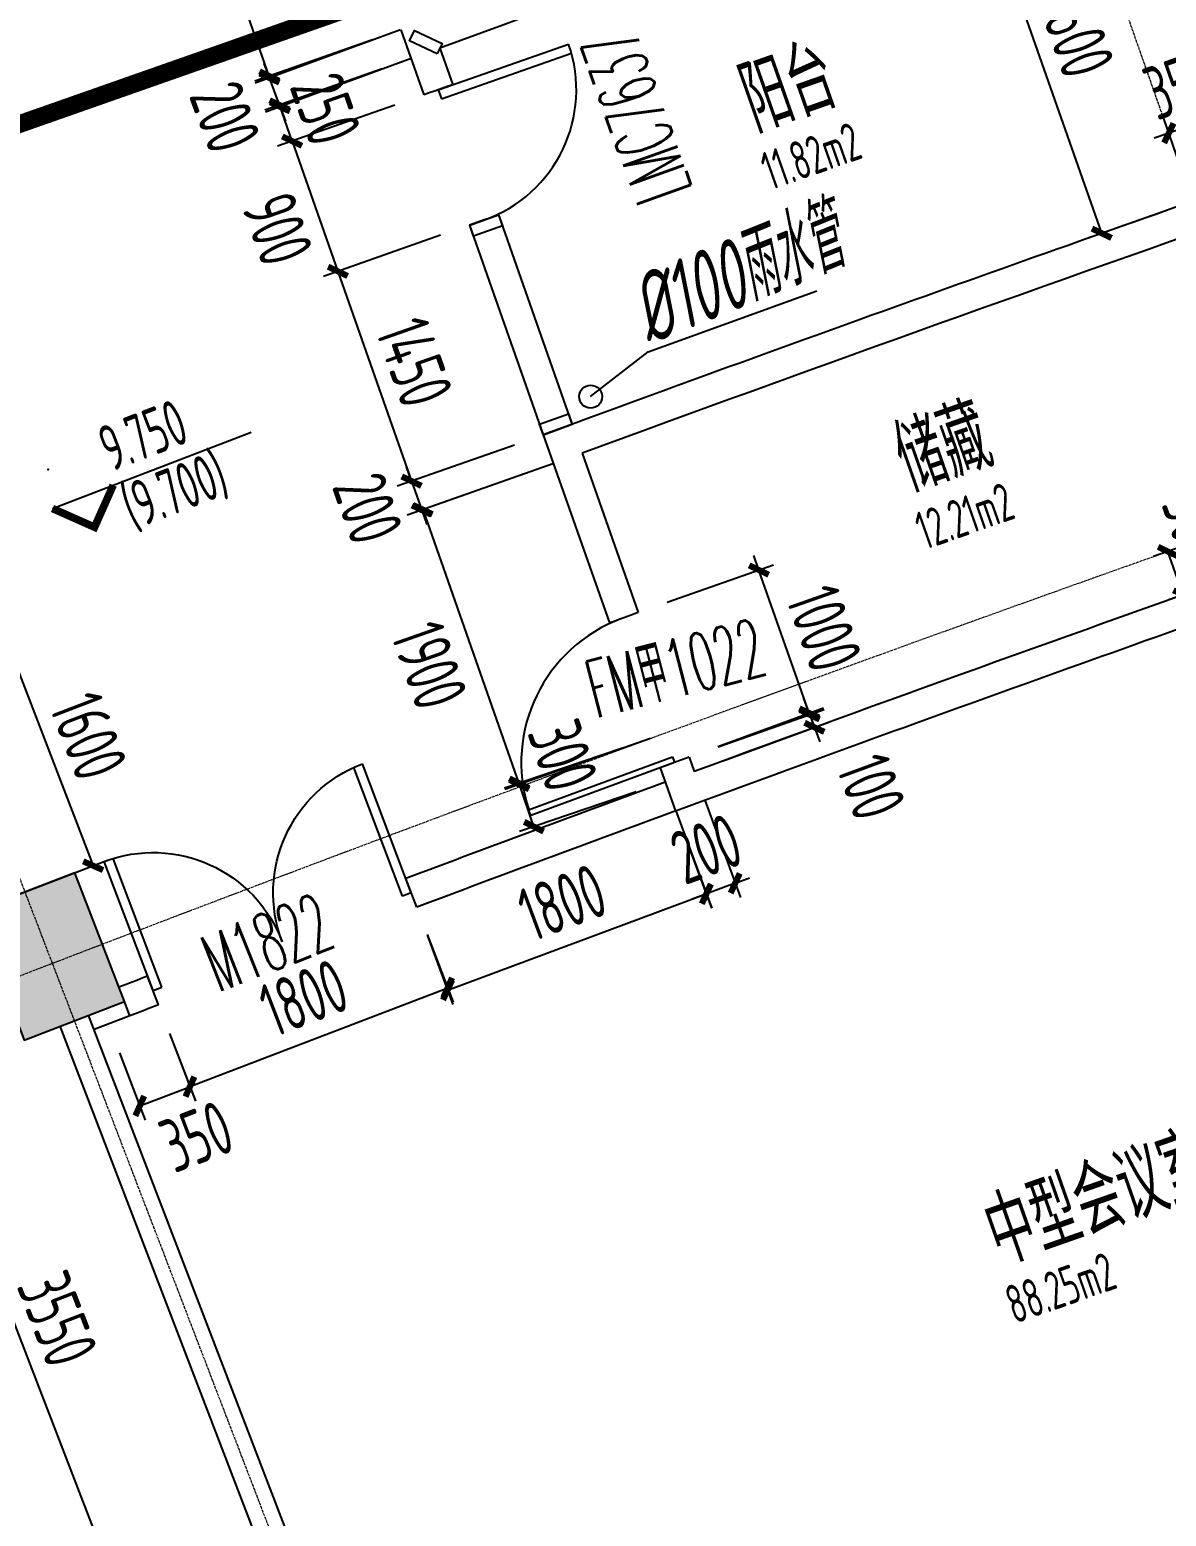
# Model space of a CAD drawing. Header units: millimetres. Extents: x 0 to 12110233, y -6694180 to 0.
# Drawn here: x 11670453 to 11677863, y -6416127 to -6406433 of the extents above; entities that cross this region are included whole.
import ezdxf
from ezdxf.enums import TextEntityAlignment as Align

# ---------------------------------------------------------------- set-up
doc = ezdxf.new("R2010")
doc.units = ezdxf.units.MM
doc.header["$LTSCALE"] = 10
doc.linetypes.add('A1-RG-AXIS-3~4F$0$CENTER', pattern=[50.8, 31.75, -6.35, 6.35, -6.35])
doc.linetypes.add('A1-RI-F3$0$DASHED', pattern=[0.75, 0.5, -0.25])
for name, color, linetype in [('A1-RG-AXIS-3~4F$0$A-COLU-HATH', 8, 'Continuous'), ('A1-RG-AXIS-3~4F$0$A-COLUMN', 7, 'Continuous'), ('A1-RG-AXIS-3~4F$0$A2-RG-AXIS-150$0$A-DIMS-100', 1, 'Continuous'), ('A1-RI-F3$0$A-DIMS-1：100', 1, 'Continuous'), ('A1-RI-F3$0$A-DOOR', 32, 'Continuous'), ('A1-RI-F3$0$A-EVAC1', 5, 'Continuous'), ('A1-RI-F3$0$A-GLAZ', 140, 'Continuous'), ('A1-RI-F3$0$A-SYMB', 4, 'Continuous'), ('A1-RI-F3$0$A-SYMB-AREA', 4, 'Continuous'), ('A1-RI-F3$0$A-SYMB-NAME', 4, 'Continuous'), ('A1-RI-F3$0$A-TEXT', 4, 'Continuous'), ('A1-RI-F3$0$A-TEXT1', 4, 'Continuous'), ('A1-RI-F3$0$A-WALL', 7, 'Continuous'), ('A1-RI-F3$0$N-SYMB-DOOR', 13, 'Continuous'), ('A1-RI-F3$0$N-SYMB-DOOR1', 13, 'Continuous'), ('A1-RI-F3$0$N-SYMB-DOOR2', 13, 'Continuous')]:
    doc.layers.add(name, color=color, linetype=linetype)
doc.layers.add('A1-RG-AXIS-3~4F$0$A-GRID', color=1, linetype='A1-RG-AXIS-3~4F$0$CENTER', lineweight=9)
doc.layers.add('A1-RI-F3$0$A-X-PLOT', color=7, linetype='Continuous', plot=False)
doc.styles.add('A1-RG-AXIS-3~4F$0$A2-RG-AXIS-150$0$XD2008', font='romans.shx', dxfattribs={"width": 0.7})
doc.styles.add('A1-RI-F3$0$ECADI', font='gbeitc.shx', dxfattribs={"width": 0.7, "bigfont": 'gbcbig.shx'})
doc.styles.add('A1-RI-F3$0$ECADI-SYM', font='simplex.shx', dxfattribs={"width": 0.7, "bigfont": 'hztxt.shx'})
doc.styles.add('A1-RI-F3$0$XD2008', font='xd-hzs.shx', dxfattribs={"width": 0.7, "bigfont": 'xd-hztxt.shx'})
doc.dimstyles.new('A1-RG-AXIS-3~4F$0$A2-RG-AXIS-150$0$XD100', dxfattribs={"dimscale": 100, "dimtxt": 5.5, "dimasz": 1.5, "dimexe": 1, "dimexo": 2, "dimgap": 0.5, "dimtad": 1, "dimdec": 0, "dimdsep": 46, "dimtxsty": 'A1-RG-AXIS-3~4F$0$A2-RG-AXIS-150$0$XD2008', "dimblk": 'A1-RG-AXIS-3~4F$0$A2-RG-AXIS-150$0$_ArchTick', "dimcen": 2.5, "dimclrt": 4, "dimaunit": 1, "dimadec": 3, "dimazin": 0, "dimtfac": 1, "dimtdec": 0, "dimtix": 1, "dimtmove": 0, "dimatfit": 3, "dimfxl": 0, "dimtolj": 1, "dimtzin": 0, "dimarcsym": 0})
doc.dimstyles.new('A1-RI-F3$0$XD100$0', dxfattribs={"dimscale": 100, "dimtxt": 3.5, "dimasz": 2, "dimexe": 1, "dimexo": 2, "dimgap": 1, "dimtad": 1, "dimdec": 0, "dimdsep": 46, "dimtxsty": 'A1-RI-F3$0$XD2008', "dimblk1": 'A1-RI-F3$0$_ArchTick', "dimblk2": 'A1-RI-F3$0$_ArchTick', "dimsah": 1, "dimcen": 2.5, "dimclrd": 1, "dimclre": 1, "dimclrt": 4, "dimaunit": 1, "dimadec": 0, "dimazin": 0, "dimtfac": 1, "dimtdec": 0, "dimtix": 1, "dimtmove": 2, "dimatfit": 3, "dimfxl": 0, "dimtolj": 1, "dimtzin": 0, "dimarcsym": 0})

# ---------------------------------------------------------------- blocks, each defined once
blk = doc.blocks.new('A1-RI-F3$0$1500')
at = {"layer": 'A1-RI-F3$0$A-DOOR'}
for p, q in [((0, 100), (0, 850)), ((51.4, 100), (51.4, 848.2)), ((1448.6, 100), (1448.6, 848.2)), ((1500, 100), (1500, 850)), ((0, 100), (51.4, 100)), ((1500, 100), (1448.6, 100))]:
    blk.add_line(p, q, dxfattribs=at)
for centre, start, end in [((0, 100), 0, 90), ((1500, 100), 90, 180)]:
    blk.add_arc(centre, 750, start, end, dxfattribs=at)
blk = doc.blocks.new('A1-RI-F3$0$_ArchTick')
at = {"color": 0, "linetype": 'ByBlock', "const_width": 0.4}
blk.add_lwpolyline([(-0.5, -0.5), (0.5, 0.5)], dxfattribs=at)
blk = doc.blocks.new('*D39')
at = {"layer": 'A1-RI-F3$0$A-DIMS-1：100', "color": 1, "linetype": 'ByBlock', "lineweight": -2}
for p, q in [((11672189.4, -6405083.3), (11671422.6, -6405353)), ((11672014.6, -6406735), (11671516.9, -6405319.8)), ((11672687.1, -6406498.6), (11671920.3, -6406768.2))]:
    blk.add_line(p, q, dxfattribs=at)
at = {"layer": 'A1-RI-F3$0$A-DIMS-1：100', "color": 1, "linetype": 'ByBlock', "lineweight": -2, "xscale": 100, "yscale": 100, "zscale": 100}
for p, rotation in [((11671516.9, -6405319.8), 109.3752890509715), ((11672014.6, -6406735), 289.3752890509716)]:
    blk.add_blockref('A1-RI-F3$0$_ArchTick', p, dxfattribs=dict(at, rotation=rotation))
at = {"layer": 'A1-RI-F3$0$A-DIMS-1：100', "color": 4, "linetype": 'ByBlock', "insert": (11672025.2, -6405936.2), "char_height": 350, "attachment_point": 5, "rotation": 289.37529, "style": 'A1-RI-F3$0$XD2008'}
blk.add_mtext('\\A1;1500', dxfattribs=at)
blk = doc.blocks.new('*D67')
at = {"layer": 'A1-RI-F3$0$A-DIMS-1：100', "color": 1, "linetype": 'ByBlock', "lineweight": -2}
for p, q in [((11671364.5, -6412978.6), (11671533.1, -6413418.7)), ((11671037.7, -6413103.8), (11671206.2, -6413543.9)), ((11671170.4, -6413450.5), (11671497.3, -6413325.4))]:
    blk.add_line(p, q, dxfattribs=at)
at = {"layer": 'A1-RI-F3$0$A-DIMS-1：100', "color": 1, "linetype": 'ByBlock', "lineweight": -2, "xscale": 100, "yscale": 100, "zscale": 100}
for p, rotation in [((11671497.3, -6413325.4), 20.95353468449353), ((11671170.4, -6413450.5), 200.9535346844935)]:
    blk.add_blockref('A1-RI-F3$0$_ArchTick', p, dxfattribs=dict(at, rotation=rotation))
at = {"layer": 'A1-RI-F3$0$A-DIMS-1：100', "color": 4, "linetype": 'ByBlock', "insert": (11671540, -6413650), "char_height": 350, "attachment_point": 5, "rotation": 20.95353, "style": 'A1-RI-F3$0$XD2008'}
blk.add_mtext('\\A1;350', dxfattribs=at)
blk = doc.blocks.new('A1-RI-F3$0$A$C266B3FD2')
at = {"layer": 'A1-RI-F3$0$A-DOOR'}
for p, q in [((0, 844.8), (844.8, 1155.1)), ((21.3, 786.9), (864.1, 1096.5)), ((0, 844.8), (21.3, 786.9))]:
    blk.add_line(p, q, dxfattribs=at)
blk.add_arc((0, 844.8), 900, 290.16753, 20.16753, dxfattribs=at)
blk = doc.blocks.new('A1-RI-F3$0$5erhfh')
at = {"layer": 'A1-RI-F3$0$A-SYMB-AREA', "style": 'A1-RI-F3$0$ECADI', "width": 0.7}
blk.add_attdef('340M2', text='', height=2.5, dxfattribs=at).set_placement((0, 1.25), align=Align.MIDDLE_LEFT)
at = {"layer": 'A1-RI-F3$0$A-SYMB-NAME', "style": 'A1-RI-F3$0$ECADI', "width": 0.7}
blk.add_attdef('CHINESENAME', (-12.292, 3.087), '', height=4.5, dxfattribs=at)
blk = doc.blocks.new('*D218')
at = {"layer": 'A1-RI-F3$0$A-DIMS-1：100', "color": 1, "linetype": 'ByBlock', "lineweight": -2}
for p, q in [((11672870.9, -6406433.9), (11671922.3, -6406782.2)), ((11672016.1, -6406747.7), (11671981.7, -6406653.8)), ((11672939.8, -6406621.6), (11671991.2, -6406969.9)), ((11672085.1, -6406935.4), (11672016.1, -6406747.7)), ((11672085.1, -6406935.4), (11672119.5, -6407029.3))]:
    blk.add_line(p, q, dxfattribs=at)
at = {"layer": 'A1-RI-F3$0$A-DIMS-1：100', "color": 1, "linetype": 'ByBlock', "lineweight": -2, "xscale": 100, "yscale": 100, "zscale": 100}
for p, rotation in [((11672016.1, -6406747.7), 290.1611434034256), ((11672085.1, -6406935.4), 110.1611434034257)]:
    blk.add_blockref('A1-RI-F3$0$_ArchTick', p, dxfattribs=dict(at, rotation=rotation))
at = {"layer": 'A1-RI-F3$0$A-DIMS-1：100', "color": 4, "linetype": 'ByBlock', "insert": (11671726.1, -6407002.5), "char_height": 350, "attachment_point": 5, "rotation": 290.16114, "style": 'A1-RI-F3$0$XD2008'}
blk.add_mtext('\\A1;200', dxfattribs=at)
blk = doc.blocks.new('*D219')
at = {"layer": 'A1-RI-F3$0$A-DIMS-1：100', "color": 1, "linetype": 'ByBlock', "lineweight": -2}
for p, q in [((11672751.1, -6406687.9), (11671986.4, -6406956.6)), ((11672080.8, -6406923.4), (11672047.6, -6406829.1)), ((11672834, -6406923.8), (11672069.3, -6407192.5)), ((11672163.7, -6407159.3), (11672080.8, -6406923.4)), ((11672163.7, -6407159.3), (11672196.8, -6407253.7))]:
    blk.add_line(p, q, dxfattribs=at)
at = {"layer": 'A1-RI-F3$0$A-DIMS-1：100', "color": 1, "linetype": 'ByBlock', "lineweight": -2, "xscale": 100, "yscale": 100, "zscale": 100}
for p, rotation in [((11672080.8, -6406923.4), 289.357031326973), ((11672163.7, -6407159.3), 109.3570313269729)]:
    blk.add_blockref('A1-RI-F3$0$_ArchTick', p, dxfattribs=dict(at, rotation=rotation))
at = {"layer": 'A1-RI-F3$0$A-DIMS-1：100', "color": 4, "linetype": 'ByBlock', "insert": (11672381.7, -6406950.2), "char_height": 350, "attachment_point": 5, "rotation": 289.35703, "style": 'A1-RI-F3$0$XD2008'}
blk.add_mtext('\\A1;250', dxfattribs=at)
blk = doc.blocks.new('*D220')
at = {"layer": 'A1-RI-F3$0$A-DIMS-1：100', "color": 1, "linetype": 'ByBlock', "lineweight": -2}
for p, q in [((11672834, -6406923.8), (11672069.3, -6407192.5)), ((11672163.7, -6407159.3), (11672462, -6408008.5)), ((11673132.3, -6407773), (11672367.6, -6408041.6))]:
    blk.add_line(p, q, dxfattribs=at)
at = {"layer": 'A1-RI-F3$0$A-DIMS-1：100', "color": 1, "linetype": 'ByBlock', "lineweight": -2, "xscale": 100, "yscale": 100, "zscale": 100}
for p, rotation in [((11672163.7, -6407159.3), 109.3570313290359), ((11672462, -6408008.5), 289.3570313290359)]:
    blk.add_blockref('A1-RI-F3$0$_ArchTick', p, dxfattribs=dict(at, rotation=rotation))
at = {"layer": 'A1-RI-F3$0$A-DIMS-1：100', "color": 4, "linetype": 'ByBlock', "insert": (11672069.2, -6407733.1), "char_height": 350, "attachment_point": 5, "rotation": 289.35703, "style": 'A1-RI-F3$0$XD2008'}
blk.add_mtext('\\A1;900', dxfattribs=at)
blk = doc.blocks.new('*D221')
at = {"layer": 'A1-RI-F3$0$A-DIMS-1：100', "color": 1, "linetype": 'ByBlock', "lineweight": -2}
for p, q in [((11673132.3, -6407773), (11672367.6, -6408041.6)), ((11672462, -6408008.5), (11672942.6, -6409376.5)), ((11673612.9, -6409141), (11672848.2, -6409409.6))]:
    blk.add_line(p, q, dxfattribs=at)
at = {"layer": 'A1-RI-F3$0$A-DIMS-1：100', "color": 1, "linetype": 'ByBlock', "lineweight": -2, "xscale": 100, "yscale": 100, "zscale": 100}
for p, rotation in [((11672462, -6408008.5), 109.3570313266511), ((11672942.6, -6409376.5), 289.3570313266511)]:
    blk.add_blockref('A1-RI-F3$0$_ArchTick', p, dxfattribs=dict(at, rotation=rotation))
at = {"layer": 'A1-RI-F3$0$A-DIMS-1：100', "color": 4, "linetype": 'ByBlock', "insert": (11672961.7, -6408601.3), "char_height": 350, "attachment_point": 5, "rotation": 289.35703, "style": 'A1-RI-F3$0$XD2008'}
blk.add_mtext('\\A1;1450', dxfattribs=at)
blk = doc.blocks.new('*D222')
at = {"layer": 'A1-RI-F3$0$A-DIMS-1：100', "color": 1, "linetype": 'ByBlock', "lineweight": -2}
for p, q in [((11673613, -6409141.1), (11672848.6, -6409409.9)), ((11672942.9, -6409376.7), (11672909.7, -6409282.4)), ((11673679.2, -6409329.4), (11672914.8, -6409598.3)), ((11672942.9, -6409376.7), (11673009.1, -6409565.1)), ((11673009.1, -6409565.1), (11673042.3, -6409659.4))]:
    blk.add_line(p, q, dxfattribs=at)
at = {"layer": 'A1-RI-F3$0$A-DIMS-1：100', "color": 1, "linetype": 'ByBlock', "lineweight": -2, "xscale": 100, "yscale": 100, "zscale": 100}
for p, rotation in [((11672942.9, -6409376.7), 289.3758918854598), ((11673009.1, -6409565.1), 109.3758918854598)]:
    blk.add_blockref('A1-RI-F3$0$_ArchTick', p, dxfattribs=dict(at, rotation=rotation))
at = {"layer": 'A1-RI-F3$0$A-DIMS-1：100', "color": 4, "linetype": 'ByBlock', "insert": (11672656.5, -6409554.4), "char_height": 350, "attachment_point": 5, "rotation": 289.37589, "style": 'A1-RI-F3$0$XD2008'}
blk.add_mtext('\\A1;200', dxfattribs=at)
blk = doc.blocks.new('*D231')
at = {"layer": 'A1-RI-F3$0$A-DIMS-1：100', "color": 1, "linetype": 'ByBlock', "lineweight": -2}
for p, q in [((11678300, -6407247.2), (11678176.9, -6406896.7)), ((11677970, -6407363.2), (11677846.8, -6407012.7)), ((11678210, -6406991), (11677880, -6407107)), ((11678210, -6406991), (11678304.4, -6406957.9)), ((11677880, -6407107), (11677785.6, -6407140.2))]:
    blk.add_line(p, q, dxfattribs=at)
at = {"layer": 'A1-RI-F3$0$A-DIMS-1：100', "color": 1, "linetype": 'ByBlock', "lineweight": -2, "xscale": 100, "yscale": 100, "zscale": 100}
for p, rotation in [((11678210, -6406991), 199.3574965046497), ((11677880, -6407107), 19.3574965046497)]:
    blk.add_blockref('A1-RI-F3$0$_ArchTick', p, dxfattribs=dict(at, rotation=rotation))
at = {"layer": 'A1-RI-F3$0$A-DIMS-1：100', "color": 4, "linetype": 'ByBlock', "insert": (11677953.9, -6406789.6), "char_height": 350, "attachment_point": 5, "rotation": 19.3575, "style": 'A1-RI-F3$0$XD2008'}
blk.add_mtext('\\A1;350', dxfattribs=at)
blk = doc.blocks.new('*D234')
at = {"layer": 'A1-RI-F3$0$A-DIMS-1：100', "color": 1, "linetype": 'ByBlock', "lineweight": -2}
for p, q in [((11676985.7, -6405165.2), (11676486.8, -6405340.5)), ((11677442.9, -6407760.1), (11676581.1, -6405307.4)), ((11677847.5, -6407618), (11677348.6, -6407793.3))]:
    blk.add_line(p, q, dxfattribs=at)
at = {"layer": 'A1-RI-F3$0$A-DIMS-1：100', "color": 1, "linetype": 'ByBlock', "lineweight": -2, "xscale": 100, "yscale": 100, "zscale": 100}
for p, rotation in [((11676581.1, -6405307.4), 109.3595861989956), ((11677442.9, -6407760.1), 289.3595861989956)]:
    blk.add_blockref('A1-RI-F3$0$_ArchTick', p, dxfattribs=dict(at, rotation=rotation))
at = {"layer": 'A1-RI-F3$0$A-DIMS-1：100', "color": 4, "linetype": 'ByBlock', "insert": (11677271.5, -6406442.6), "char_height": 350, "attachment_point": 5, "rotation": 289.35959, "style": 'A1-RI-F3$0$XD2008'}
blk.add_mtext('\\A1;2600', dxfattribs=at)
blk = doc.blocks.new('*D252')
at = {"layer": 'A1-RI-F3$0$A-DIMS-1：100', "color": 1, "linetype": 'ByBlock', "lineweight": -2}
for p, q in [((11674310.9, -6411118.9), (11673548.9, -6411378.3)), ((11673740.1, -6411629.8), (11673643.5, -6411346.1)), ((11674407.5, -6411402.6), (11673645.5, -6411662.1))]:
    blk.add_line(p, q, dxfattribs=at)
at = {"layer": 'A1-RI-F3$0$A-DIMS-1：100', "color": 1, "linetype": 'ByBlock', "lineweight": -2, "xscale": 100, "yscale": 100, "zscale": 100}
for p, rotation in [((11673643.5, -6411346.1), 108.8015576526403), ((11673740.1, -6411629.8), 288.8015576526403)]:
    blk.add_blockref('A1-RI-F3$0$_ArchTick', p, dxfattribs=dict(at, rotation=rotation))
at = {"layer": 'A1-RI-F3$0$A-DIMS-1：100', "color": 4, "linetype": 'ByBlock', "insert": (11673928.8, -6411165.9), "char_height": 350, "attachment_point": 5, "rotation": 288.80156, "style": 'A1-RI-F3$0$XD2008'}
blk.add_mtext('\\A1;300', dxfattribs=at)
blk = doc.blocks.new('*D254')
at = {"layer": 'A1-RI-F3$0$A-DIMS-1：100', "color": 1, "linetype": 'ByBlock', "lineweight": -2}
for p, q in [((11673870.5, -6409261.5), (11672920.6, -6409595.2)), ((11673015, -6409562), (11673644.8, -6411354.9)), ((11674500.3, -6411054.4), (11673550.4, -6411388.1))]:
    blk.add_line(p, q, dxfattribs=at)
at = {"layer": 'A1-RI-F3$0$A-DIMS-1：100', "color": 1, "linetype": 'ByBlock', "lineweight": -2, "xscale": 100, "yscale": 100, "zscale": 100}
for p, rotation in [((11673015, -6409562), 109.3550438036844), ((11673644.8, -6411354.9), 289.3550438036845)]:
    blk.add_blockref('A1-RI-F3$0$_ArchTick', p, dxfattribs=dict(at, rotation=rotation))
at = {"layer": 'A1-RI-F3$0$A-DIMS-1：100', "color": 4, "linetype": 'ByBlock', "insert": (11673058.6, -6410577.8), "char_height": 350, "attachment_point": 5, "rotation": 289.35504, "style": 'A1-RI-F3$0$XD2008'}
blk.add_mtext('\\A1;1900', dxfattribs=at)
blk = doc.blocks.new('*D256')
at = {"layer": 'A1-RI-F3$0$A-DIMS-1：100', "color": 1, "linetype": 'ByBlock', "lineweight": -2}
for p, q in [((11674609.1, -6410166.3), (11675301.8, -6409922.9)), ((11675207.5, -6409956.1), (11675174.3, -6409861.7)), ((11675539, -6410899.6), (11675207.5, -6409956.1)), ((11674940.6, -6411109.9), (11675633.3, -6410866.5)), ((11675539, -6410899.6), (11675572.1, -6410994))]:
    blk.add_line(p, q, dxfattribs=at)
at = {"layer": 'A1-RI-F3$0$A-DIMS-1：100', "color": 1, "linetype": 'ByBlock', "lineweight": -2, "xscale": 100, "yscale": 100, "zscale": 100}
for p, rotation in [((11675207.5, -6409956.1), 289.3570313267818), ((11675539, -6410899.6), 109.3570313267818)]:
    blk.add_blockref('A1-RI-F3$0$_ArchTick', p, dxfattribs=dict(at, rotation=rotation))
at = {"layer": 'A1-RI-F3$0$A-DIMS-1：100', "color": 4, "linetype": 'ByBlock', "insert": (11675632.7, -6410336.7), "char_height": 350, "attachment_point": 5, "rotation": 289.35703, "style": 'A1-RI-F3$0$XD2008'}
blk.add_mtext('\\A1;1000', dxfattribs=at)
blk = doc.blocks.new('*D257')
at = {"layer": 'A1-RI-F3$0$A-DIMS-1：100', "color": 1, "linetype": 'ByBlock', "lineweight": -2}
for p, q in [((11678213.3, -6409716.1), (11677779.7, -6409869)), ((11677973.6, -6410118.4), (11677874, -6409835.7)), ((11678312.9, -6409998.7), (11677879.3, -6410151.6))]:
    blk.add_line(p, q, dxfattribs=at)
at = {"layer": 'A1-RI-F3$0$A-DIMS-1：100', "color": 1, "linetype": 'ByBlock', "lineweight": -2, "xscale": 100, "yscale": 100, "zscale": 100}
for p, rotation in [((11677874, -6409835.7), 109.4235659006547), ((11677973.6, -6410118.4), 289.4235659006547)]:
    blk.add_blockref('A1-RI-F3$0$_ArchTick', p, dxfattribs=dict(at, rotation=rotation))
at = {"layer": 'A1-RI-F3$0$A-DIMS-1：100', "color": 4, "linetype": 'ByBlock', "insert": (11678064.8, -6409673.2), "char_height": 350, "attachment_point": 5, "rotation": 289.42357, "style": 'A1-RI-F3$0$XD2008'}
blk.add_mtext('\\A1;300', dxfattribs=at)
blk = doc.blocks.new('*D318')
at = {"layer": 'A1-RI-F3$0$A-DIMS-1：100', "color": 1, "linetype": 'ByBlock', "lineweight": -2}
for p, q in [((11670230.3, -6413092.8), (11669645.9, -6413317.9)), ((11669739.2, -6413282), (11671015.5, -6416594.8)), ((11671506.5, -6416405.7), (11670922.2, -6416630.8))]:
    blk.add_line(p, q, dxfattribs=at)
at = {"layer": 'A1-RI-F3$0$A-DIMS-1：100', "color": 1, "linetype": 'ByBlock', "lineweight": -2, "xscale": 100, "yscale": 100, "zscale": 100}
for p, rotation in [((11669739.2, -6413282), 111.0690063712773), ((11671015.5, -6416594.8), 291.0690063712773)]:
    blk.add_blockref('A1-RI-F3$0$_ArchTick', p, dxfattribs=dict(at, rotation=rotation))
at = {"layer": 'A1-RI-F3$0$A-DIMS-1：100', "color": 4, "linetype": 'ByBlock', "insert": (11670634, -6414839.6), "char_height": 350, "attachment_point": 5, "rotation": 291.06901, "style": 'A1-RI-F3$0$XD2008'}
blk.add_mtext('\\A1;3550', dxfattribs=at)
blk = doc.blocks.new('*D395')
at = {"layer": 'A1-RI-F3$0$A-DIMS-1：100', "color": 1, "linetype": 'ByBlock', "lineweight": -2}
for p, q in [((11669707.7, -6410615.5), (11670386.2, -6410355)), ((11670292.9, -6410390.8), (11670866.3, -6411884.3)), ((11670281, -6412109), (11670959.6, -6411848.5))]:
    blk.add_line(p, q, dxfattribs=at)
at = {"layer": 'A1-RI-F3$0$A-DIMS-1：100', "color": 1, "linetype": 'ByBlock', "lineweight": -2, "xscale": 100, "yscale": 100, "zscale": 100}
for p, rotation in [((11670292.9, -6410390.8), 111.0024433438502), ((11670866.3, -6411884.3), 291.0024433438501)]:
    blk.add_blockref('A1-RI-F3$0$_ArchTick', p, dxfattribs=dict(at, rotation=rotation))
at = {"layer": 'A1-RI-F3$0$A-DIMS-1：100', "color": 4, "linetype": 'ByBlock', "insert": (11670836.3, -6411039), "char_height": 350, "attachment_point": 5, "rotation": 291.00244, "style": 'A1-RI-F3$0$XD2008'}
blk.add_mtext('\\A1;1600', dxfattribs=at)
blk = doc.blocks.new('*D413')
at = {"layer": 'A1-RI-F3$0$A-DIMS-1：100', "color": 1, "linetype": 'ByBlock', "lineweight": -2}
for p, q in [((11674854, -6411457.9), (11675087.3, -6412092.4)), ((11674666.2, -6411527), (11674899.6, -6412161.4)), ((11675052.8, -6411998.5), (11675146.7, -6411964)), ((11674865.1, -6412067.6), (11674771.2, -6412102.1)), ((11675052.8, -6411998.5), (11674865.1, -6412067.6))]:
    blk.add_line(p, q, dxfattribs=at)
at = {"layer": 'A1-RI-F3$0$A-DIMS-1：100', "color": 1, "linetype": 'ByBlock', "lineweight": -2, "xscale": 100, "yscale": 100, "zscale": 100}
for p, rotation in [((11674865.1, -6412067.6), 20.19349623037358), ((11675052.8, -6411998.5), 200.1934962303736)]:
    blk.add_blockref('A1-RI-F3$0$_ArchTick', p, dxfattribs=dict(at, rotation=rotation))
at = {"layer": 'A1-RI-F3$0$A-DIMS-1：100', "color": 4, "linetype": 'ByBlock', "insert": (11674864, -6411775), "char_height": 350, "attachment_point": 5, "rotation": 20.1935, "style": 'A1-RI-F3$0$XD2008'}
blk.add_mtext('\\A1;200', dxfattribs=at)
blk = doc.blocks.new('*D414')
at = {"layer": 'A1-RI-F3$0$A-DIMS-1：100', "color": 1, "linetype": 'ByBlock', "lineweight": -2}
for p, q in [((11673045.1, -6412333.4), (11673214, -6412773.3)), ((11671497.7, -6413325), (11673178.1, -6412679.9)), ((11671364.7, -6412978.6), (11671533.5, -6413418.4))]:
    blk.add_line(p, q, dxfattribs=at)
at = {"layer": 'A1-RI-F3$0$A-DIMS-1：100', "color": 1, "linetype": 'ByBlock', "lineweight": -2, "xscale": 100, "yscale": 100, "zscale": 100}
for p, rotation in [((11673178.1, -6412679.9), 21.00244951215925), ((11671497.7, -6413325), 201.0024495121592)]:
    blk.add_blockref('A1-RI-F3$0$_ArchTick', p, dxfattribs=dict(at, rotation=rotation))
at = {"layer": 'A1-RI-F3$0$A-DIMS-1：100', "color": 4, "linetype": 'ByBlock', "insert": (11672239.3, -6412745.7), "char_height": 350, "attachment_point": 5, "rotation": 21.00245, "style": 'A1-RI-F3$0$XD2008'}
blk.add_mtext('\\A1;1800', dxfattribs=at)
blk = doc.blocks.new('*D415')
at = {"layer": 'A1-RI-F3$0$A-DIMS-1：100', "color": 1, "linetype": 'ByBlock', "lineweight": -2}
for p, q in [((11674733.1, -6411715.1), (11674899.1, -6412161.6)), ((11673177.4, -6412695.1), (11674864.2, -6412067.9)), ((11673046.2, -6412342.3), (11673212.3, -6412788.8))]:
    blk.add_line(p, q, dxfattribs=at)
at = {"layer": 'A1-RI-F3$0$A-DIMS-1：100', "color": 1, "linetype": 'ByBlock', "lineweight": -2, "xscale": 100, "yscale": 100, "zscale": 100}
for p, rotation in [((11674864.2, -6412067.9), 20.39549999961515), ((11673177.4, -6412695.1), 200.3954999996151)]:
    blk.add_blockref('A1-RI-F3$0$_ArchTick', p, dxfattribs=dict(at, rotation=rotation))
at = {"layer": 'A1-RI-F3$0$A-DIMS-1：100', "color": 4, "linetype": 'ByBlock', "insert": (11673925, -6412123.7), "char_height": 350, "attachment_point": 5, "rotation": 20.3955, "style": 'A1-RI-F3$0$XD2008'}
blk.add_mtext('\\A1;1800', dxfattribs=at)
blk = doc.blocks.new('A1-RI-F3$0$mc')
at = {"layer": 'A1-RI-F3$0$N-SYMB-DOOR', "style": 'A1-RI-F3$0$ECADI-SYM', "width": 0.7}
for tag, p in [('门窗主编号1', (55.7, -311.3)), ('门窗主编号2', (667.6, -311.3))]:
    blk.add_attdef(tag, p, '', height=180, dxfattribs=at)
at = {"layer": 'A1-RI-F3$0$N-SYMB-DOOR', "style": 'A1-RI-F3$0$ECADI-SYM', "width": 0.7, "flags": 1}
for tag, p in [('洞口尺寸(宽X高)', (55.6, -717.2)), ('备注', (57.1, -921.2))]:
    blk.add_attdef(tag, p, '', height=180, dxfattribs=at)
at = {"layer": 'A1-RI-F3$0$N-SYMB-DOOR1', "style": 'A1-RI-F3$0$ECADI-SYM', "width": 0.7}
blk.add_attdef('门窗辅编号1', (55.7, -516.1), '', height=180, dxfattribs=at)
at = {"layer": 'A1-RI-F3$0$N-SYMB-DOOR2', "style": 'A1-RI-F3$0$ECADI-SYM', "width": 0.7}
blk.add_attdef('门窗辅编号2', (311.5, -516.1), '', height=180, dxfattribs=at)
blk = doc.blocks.new('A1-RI-F3$0$A-X-D2-60$0$d900')
at = {"layer": 'A1-RI-F3$0$A-DOOR'}
blk.add_lwpolyline([(1255688.4, 177571.7), (1255688.4, 177606.7), (1256588.5, 177606.7), (1256588.5, 177571.7)], close=True, dxfattribs=at)
blk.add_arc((1255688.4, 177606.7), 900, 270.04509, 357.6771, dxfattribs=at)
blk = doc.blocks.new('*D492')
at = {"layer": 'A1-RI-F3$0$A-DIMS-1：100', "color": 1, "linetype": 'ByBlock', "lineweight": -2}
for p, q in [((11675534.9, -6410888.5), (11675500.4, -6410794.6)), ((11674939.6, -6411107.2), (11675628.7, -6410854)), ((11675534.9, -6410888.5), (11675569.3, -6410982)), ((11674974, -6411200.8), (11675663.1, -6410947.6)), ((11675569.3, -6410982), (11675603.7, -6411075.9))]:
    blk.add_line(p, q, dxfattribs=at)
at = {"layer": 'A1-RI-F3$0$A-DIMS-1：100', "color": 1, "linetype": 'ByBlock', "lineweight": -2, "xscale": 100, "yscale": 100, "zscale": 100}
for p, rotation in [((11675534.9, -6410888.5), 290.1742135700622), ((11675569.3, -6410982), 110.1742135700622)]:
    blk.add_blockref('A1-RI-F3$0$_ArchTick', p, dxfattribs=dict(at, rotation=rotation))
at = {"layer": 'A1-RI-F3$0$A-DIMS-1：100', "color": 4, "linetype": 'ByBlock', "insert": (11675940, -6411370), "char_height": 350, "attachment_point": 5, "rotation": 290.17421, "style": 'A1-RI-F3$0$XD2008'}
blk.add_mtext('\\A1;100', dxfattribs=at)
blk = doc.blocks.new('A1-RG-AXIS-3~4F$0$A2-RG-AXIS-150$0$_ArchTick')
at = {"color": 0, "linetype": 'ByBlock', "const_width": 0.4}
blk.add_lwpolyline([(-0.5, -0.5), (0.5, 0.5)], dxfattribs=at)
blk = doc.blocks.new('*D711')
at = {"layer": 'A1-RG-AXIS-3~4F$0$A2-RG-AXIS-150$0$A-DIMS-100', "color": 0, "lineweight": -2, "ltscale": 3}
for p, q in [((11670910, -6387267.3), (11670915.9, -6387284)), ((11580897.2, -6435951), (11580908, -6435965))]:
    blk.add_line(p, q, dxfattribs=at)
blk.add_arc((11778731.9, -6694178.6), 325182.4, 109.357031, 127.456634, dxfattribs=at)
at = {"layer": 'A1-RG-AXIS-3~4F$0$A2-RG-AXIS-150$0$A-DIMS-100', "color": 0, "lineweight": -2, "ltscale": 3, "xscale": 150, "yscale": 150, "zscale": 150}
for p, rotation in [((11670949, -6387378.3), 19.35703132825471), ((11580968.8, -6436044.4), 217.4566338573137)]:
    blk.add_blockref('A1-RG-AXIS-3~4F$0$A2-RG-AXIS-150$0$_ArchTick', p, dxfattribs=dict(at, rotation=rotation))
at = {"layer": 'A1-RG-AXIS-3~4F$0$A2-RG-AXIS-150$0$A-DIMS-100', "color": 4, "ltscale": 3, "insert": (11623903.2, -6407910.6), "char_height": 375, "attachment_point": 5, "rotation": 28.40683, "style": 'A1-RG-AXIS-3~4F$0$A2-RG-AXIS-150$0$XD2008'}
blk.add_mtext('\\A1;18°5\'59"', dxfattribs=at)
blk = doc.blocks.new('A1-RG-AXIS-3~4F$0$colu')
at = {"layer": 'A1-RG-AXIS-3~4F$0$A-COLU-HATH', "linetype": 'ByBlock'}
h = blk.add_hatch(color=256, dxfattribs=at)
h.paths.add_polyline_path([(11645506.5, -6407137.9), (11645842, -6407864.2), (11645388.1, -6408073.9), (11645052.6, -6407347.6)])
h.paths.add_polyline_path([(11672567.5, -6404094.9), (11672841.4, -6404846.5), (11673311.2, -6404675.2), (11673037.2, -6403923.6)])
h.paths.add_polyline_path([(11669749.3, -6396288.4), (11670092.2, -6397229.1), (11670561.8, -6397057.7), (11670219.1, -6396117.2)])
h.paths.add_polyline_path([(11648218.5, -6414201.1), (11648554, -6414927.4), (11649007.9, -6414717.7), (11648672.4, -6413991.5)])
h.paths.add_polyline_path([(11630302.3, -6423284.6), (11630692.9, -6423982.7), (11631129.2, -6423738.6), (11630738.6, -6423040.4)])
h.paths.add_polyline_path([(11626248.1, -6416039.2), (11626638.7, -6416737.4), (11627075.1, -6416493.2), (11626684.4, -6415795.1)])
h.paths.add_polyline_path([(11604911.2, -6438703.6), (11605416.6, -6439448.3), (11605995.8, -6439055.2), (11605490.4, -6438310.5)])
h.paths.add_polyline_path([(11612318.5, -6433817.9), (11612802.4, -6434576.8), (11613392.6, -6434200.5), (11612908.8, -6433441.6)])
h.paths.add_polyline_path([(11678236.4, -6409177.5), (11678567.9, -6410121), (11679228.3, -6409889), (11678896.8, -6408945.5)])
h.paths.add_polyline_path([(11591264.2, -6433838.8), (11591158.5, -6433556.8), (11590222.1, -6433907.7), (11590399.9, -6434382.1)])
h.paths.add_polyline_path([(11582705.6, -6437301.3), (11582516, -6436795.2), (11581579.6, -6437146.1), (11581699.7, -6437471)])
h.paths.add_polyline_path([(11606394.6, -6455923.8), (11606921.2, -6456653.6), (11607488.9, -6456244), (11606962.3, -6455514.2)])
h.paths.add_polyline_path([(11613306.9, -6451073.5), (11613812.4, -6451818.2), (11614391.5, -6451425.1), (11613886.1, -6450680.4)])
h.paths.add_polyline_path([(11620355.7, -6446423.7), (11620839.5, -6447182.6), (11621429.7, -6446806.3), (11620945.9, -6446047.4)])
h.paths.add_polyline_path([(11627535, -6441978.3), (11627996.9, -6442750.7), (11628597.7, -6442391.5), (11628135.8, -6441619.1)])
h.paths.add_polyline_path([(11634839, -6437740.8), (11635278.5, -6438526.2), (11635889.4, -6438184.4), (11635449.9, -6437399)])
h.paths.add_polyline_path([(11642261.7, -6433714.8), (11642678.5, -6434512.5), (11643298.9, -6434188.4), (11642882.2, -6433390.7)])
h.paths.add_polyline_path([(11657438.5, -6426310.3), (11657808.8, -6427130.6), (11658446.8, -6426842.6), (11658076.5, -6426022.3)])
h.paths.add_polyline_path([(11665180.1, -6422937.9), (11665526.7, -6423768.5), (11666172.7, -6423499), (11665826.1, -6422668.4)])
h.paths.add_polyline_path([(11673015.3, -6419789.2), (11673337.9, -6420629.5), (11673991.4, -6420378.6), (11673668.8, -6419538.4)])
h.paths.add_polyline_path([(11675949.4, -6402667.6), (11676280.8, -6403611.1), (11676941.3, -6403379), (11676609.8, -6402435.6)])
h.paths.add_polyline_path([(11632162.7, -6412872.3), (11631542.2, -6413196.4), (11632283.1, -6414614.6), (11632903.5, -6414290.4)])
h.paths.add_polyline_path([(11648552.6, -6404922.5), (11647914.6, -6405210.5), (11648572.8, -6406668.9), (11649210.9, -6406380.9)])
h.paths.add_polyline_path([(11590471.6, -6449023.6), (11591079.8, -6449817.4), (11591635.4, -6449391.7), (11591027.3, -6448597.9)])
h.paths.add_polyline_path([(11601625.9, -6449314.5), (11602152.5, -6450044.4), (11602720.2, -6449634.8), (11602193.6, -6448905)])
h.paths.add_polyline_path([(11597647.1, -6443800.1), (11598173.7, -6444529.9), (11598741.4, -6444120.4), (11598214.8, -6443390.5)])
h.paths.add_polyline_path([(11600306.1, -6431918.8), (11600811.6, -6432663.5), (11601390.7, -6432270.4), (11600885.3, -6431525.7)])
h.paths.add_polyline_path([(11615974.2, -6439551.7), (11616458.1, -6440310.5), (11617048.3, -6439934.2), (11616564.5, -6439175.3)])
h.paths.add_polyline_path([(11615655.2, -6422108.9), (11616117.1, -6422881.3), (11616717.9, -6422522.1), (11616256, -6421749.7)])
h.paths.add_polyline_path([(11619863.2, -6429146.9), (11620325, -6429919.3), (11620925.8, -6429560.1), (11620464, -6428787.6)])
h.paths.add_polyline_path([(11630859.3, -6430628.5), (11631298.8, -6431413.9), (11631909.7, -6431072.1), (11631470.2, -6430286.7)])
h.paths.add_polyline_path([(11627538.8, -6424694.4), (11627978.3, -6425479.8), (11628589.1, -6425138), (11628149.7, -6424352.6)])
h.paths.add_polyline_path([(11638487.9, -6426491.2), (11638904.6, -6427288.9), (11639525, -6426964.7), (11639108.3, -6426167.1)])
h.paths.add_polyline_path([(11646232.1, -6422574.6), (11646625.7, -6423383.9), (11647255.2, -6423077.7), (11646861.6, -6422268.4)])
h.paths.add_polyline_path([(11654085.6, -6418882), (11654455.8, -6419702.3), (11655093.8, -6419414.3), (11654723.6, -6418594)])
h.paths.add_polyline_path([(11659423.4, -6409140.7), (11659769.9, -6409971.3), (11660416, -6409701.8), (11660069.4, -6408871.2)])
h.paths.add_polyline_path([(11662041.8, -6415416.4), (11662388.4, -6416247), (11663034.4, -6415977.4), (11662687.8, -6415146.8)])
h.paths.add_polyline_path([(11670094.3, -6412180.7), (11670416.9, -6413020.9), (11671070.4, -6412770), (11670747.8, -6411929.8)])
edge = h.paths.add_edge_path()
edge.add_arc((11595249.5, -6454684.4), 425, 0, 360)
h.paths.add_polyline_path([(11585545.5, -6442593.7), (11586153.7, -6443387.5), (11586709.3, -6442961.8), (11586101.2, -6442168)])
h.paths.add_polyline_path([(11592849.2, -6437150.3), (11593375.8, -6437880.2), (11593943.4, -6437470.6), (11593416.8, -6436740.7)])
h.paths.add_polyline_path([(11608730, -6444330.1), (11609235.4, -6445074.8), (11609814.6, -6444681.6), (11609309.2, -6443937)])
h.paths.add_polyline_path([(11607910.2, -6426903.7), (11608394.1, -6427662.5), (11608984.3, -6427286.2), (11608500.5, -6426527.3)])
h.paths.add_polyline_path([(11623352.7, -6434983.2), (11623814.5, -6435755.7), (11624415.3, -6435396.5), (11623953.5, -6434624)])
h.paths.add_polyline_path([(11623534.7, -6417538.5), (11623974.1, -6418323.9), (11624585, -6417982.1), (11624145.5, -6417196.7)])
h.paths.add_polyline_path([(11635339.1, -6420464.1), (11635755.9, -6421261.8), (11636376.3, -6420937.7), (11635959.6, -6420140)])
h.paths.add_polyline_path([(11643257.7, -6416459.6), (11643651.4, -6417268.9), (11644280.8, -6416962.8), (11643887.2, -6416153.4)])
h.paths.add_polyline_path([(11651288, -6412684.1), (11651658.2, -6413504.4), (11652296.3, -6413216.4), (11651926, -6412396.1)])
h.paths.add_polyline_path([(11656265.8, -6401573.1), (11656650.9, -6402495.9), (11657296.9, -6402226.4), (11656911.8, -6401303.5)])
h.paths.add_polyline_path([(11664718.2, -6398177.2), (11665076.6, -6399110.8), (11665730.1, -6398859.9), (11665371.7, -6397926.3)])
h.paths.add_polyline_path([(11667657.1, -6405832.5), (11667979.7, -6406672.7), (11668633.2, -6406421.8), (11668310.6, -6405581.6)])
h.paths.add_polyline_path([(11673264.6, -6395025.5), (11673596.1, -6395968.9), (11674256.5, -6395736.9), (11673925, -6394793.5)])
edge = h.paths.add_edge_path()
edge.add_arc((11681417.1, -6417175.4), 425, 0, 360)
edge = h.paths.add_edge_path()
edge.add_arc((11600175.9, -6461114.9), 425, 0, 360)
edge = h.paths.add_edge_path()
edge.add_arc((11640554, -6410100.5), 425, 0, 360)
at = {"layer": 'A1-RG-AXIS-3~4F$0$A-COLUMN'}
blk.add_lwpolyline([(11670094.3, -6412180.7), (11670416.9, -6413020.9), (11671070.4, -6412770), (11670747.8, -6411929.8)], close=True, dxfattribs=at)
blk = doc.blocks.new('A1-RI-F3$0$ECADI-TAG-HGHT（国标）')
at = {"color": 1}
blk.add_line((-2.121, 2.121), (11.768, 2.121), dxfattribs=at)
at = {"color": 1, "const_width": 0.5}
blk.add_lwpolyline([(-2.121, 2.121), (0, 0), (2.121, 2.121)], dxfattribs=at)
at = {"color": 1}
blk.add_point((-1.481, 4.6), dxfattribs=at)
at = {"style": 'A1-RI-F3$0$XD2008', "width": 0.7}
blk.add_attdef('FL', text='', height=3, dxfattribs=at).set_placement((-2.689, 2.967), align=Align.RIGHT)
for tag, p in [('F.F.L.', (2.284, 2.967)), ('T.O.S.', (2.284, -1.104))]:
    blk.add_attdef(tag, p, '', height=3, dxfattribs=at)
blk = doc.blocks.new('A1-RG-AXIS-3~4F')
at = {"layer": 'A1-RG-AXIS-3~4F$0$A-GRID', "linetype": 'A1-RG-AXIS-3~4F$0$CENTER', "ltscale": 0.05}
for points in [[(11684567.3, -6426142.2), (11670777.5, -6386890)], [(11661998.5, -6390116.5), (11676909.7, -6428956.6)]]:
    blk.add_lwpolyline(points, dxfattribs=at)
blk.add_lwpolyline([(11682866.1, -6392336.6, 0.10373), (11569674.9, -6456283.6, 0.10373)], format="xyb", dxfattribs=at)
at = {"layer": 'A1-RG-AXIS-3~4F$0$A-GRID', "ltscale": 0.05}
blk.add_lwpolyline([(11690526.5, -6414141.6, 0.104527), (11584753.6, -6473784.9, 0.104527)], format="xyb", dxfattribs=at)
at = {"layer": 'A1-RG-AXIS-3~4F$0$A-GRID', "linetype": 'A1-RG-AXIS-3~4F$0$CENTER', "ltscale": 0.05}
blk.add_arc((11778731.9, -6694178.6), 308600, 107.574373, 131.323037, dxfattribs=at)
at = {"layer": 'A1-RG-AXIS-3~4F$0$A-GRID', "ltscale": 0.05}
blk.add_arc((11778731.9, -6694178.6), 301700, 107.53359, 131.336201, dxfattribs=at)
at = {"layer": 'A1-RG-AXIS-3~4F$0$A-COLU-HATH', "linetype": 'ByBlock'}
blk.add_blockref('A1-RG-AXIS-3~4F$0$colu', (0, 0), dxfattribs=at)
at = {"layer": 'A1-RG-AXIS-3~4F$0$A2-RG-AXIS-150$0$A-DIMS-100', "ltscale": 3}
dim = blk.add_angular_dim_3p(base=(11639299.9, -6400406.2), center=(11778731.9, -6694178.6), p1=(11670976.3, -6387456), p2=(11581018.9, -6436109.7), dimstyle='A1-RG-AXIS-3~4F$0$A2-RG-AXIS-150$0$XD100', override={"dimtxt": 3.75, "dimadec": 4}, dxfattribs=at)
dim.commit()
dim.dimension.update_dxf_attribs({"geometry": '*D711', "text_midpoint": (11623903.2, -6407910.6)})
blk = doc.blocks.new('A1-RI-F3')
at = {"layer": 'A1-RI-F3$0$A-EVAC1'}
blk.add_circle((11674110.1, -6408825.3), 75, dxfattribs=at)
at = {"layer": 'A1-RI-F3$0$A-GLAZ', "ltscale": 0.25}
for p, q in [((11672873.6, -6406433), (11673022.7, -6406857.5)), ((11673127.6, -6406552.7), (11673211.4, -6406791.3)), ((11673321, -6407706.7), (11673801.6, -6409074.7)), ((11673509.7, -6407640.4), (11673990.3, -6409008.4)), ((11672976.5, -6412154.8), (11672904.9, -6411968.1)), ((11671293, -6412791.9), (11671221.3, -6412605.2))]:
    blk.add_line(p, q, dxfattribs=at)
for centre, radius, start, end in [((11779185.4, -6695428.3), 307729.4, 109.294393, 110.160203), ((11774591.6, -6695668.2), 306150, 109.338316, 109.375746), ((11774591.6, -6695668.2), 305250, 109.338261, 109.375801), ((11774591.6, -6695668.2), 305250, 109.338261, 109.375802), ((11778731.8, -6694178.3), 301400, 110.212508, 110.555713), ((11778731.8, -6694178.3), 301200, 110.212508, 110.555416), ((11778731.8, -6694178.3), 301400, 110.897895, 110.936069), ((11778731.8, -6694178.3), 301200, 110.897826, 110.935871)]:
    blk.add_arc(centre, radius, start, end, dxfattribs=at)
at = {"layer": 'A1-RI-F3$0$A-SYMB', "linetype": 'A1-RI-F3$0$DASHED', "const_width": 116.6}
blk.add_lwpolyline([(11670566.5, -6395879), (11673852.4, -6405232.2, -0.414214), (11673507, -6405951.7), (11665973.6, -6408598.2, -0.414214), (11665254.1, -6408252.8), (11661968.2, -6398899.6, -0.414214), (11662313.6, -6398180.1), (11669847, -6395533.6, -0.414214)], format="xyb", close=True, dxfattribs=at)
at = {"layer": 'A1-RI-F3$0$A-SYMB'}
blk.add_lwpolyline([(11674110.1, -6408825.3), (11674484.9, -6408533.9), (11675584.4, -6408135.1)], dxfattribs=at)
at = {"layer": 'A1-RI-F3$0$A-WALL', "linetype": 'ByBlock'}
for p, q in [((11673801.6, -6409074.7), (11674232.7, -6410301.6)), ((11674055.4, -6409193.8), (11674420.4, -6410232.6)), ((11674751.9, -6411176.2), (11674784.9, -6411270.2)), ((11674564.2, -6411245.2), (11674663.5, -6411528)), ((11673435.4, -6419628), (11670837, -6412859.6)), ((11671106.1, -6412863.1), (11670872.7, -6412952.7)), ((11671106.2, -6412863.3), (11671070.3, -6412769.7)), ((11671922.6, -6416245.5), (11670650.3, -6412931.3))]:
    blk.add_line(p, q, dxfattribs=at)
for centre, radius, start, end in [((11781726.6, -6702626.9), 312763.5, 109.297553, 110.186036), ((11782332.7, -6704342.3), 314382.9, 109.298166, 110.145911), ((11778731.8, -6694178.3), 301200, 109.290673, 110.213076), ((11778731.8, -6694178.3), 301400, 109.423566, 110.174484), ((11778731.9, -6694178.6), 302500, 110.171511, 110.209397), ((11778731.9, -6694178.6), 301500, 110.174213, 110.212224)]:
    blk.add_arc(centre, radius, start, end, dxfattribs=at)
at = {"layer": 'A1-RI-F3$0$A-X-PLOT', "linetype": 'ByBlock'}
for points in [[(11673109.1, -6406591.2), (11672928.7, -6406505.1), (11672961, -6406437.4), (11673141.6, -6406523.6)], [(11673535.1, -6407711), (11673347.1, -6407778.9), (11673321.5, -6407708.4), (11673509.7, -6407640.4)], [(11673990.8, -6409008.2), (11673802.8, -6409076.2), (11673777.3, -6409005.6), (11673965.5, -6408937.6)]]:
    blk.add_lwpolyline(points, close=True, dxfattribs=at)
blk.add_blockref('A1-RG-AXIS-3~4F', (0, 0))
at = {"layer": 'A1-RI-F3$0$A-DOOR', "linetype": 'ByBlock', "rotation": 359.189651904697}
blk.add_blockref('A1-RI-F3$0$A$C266B3FD2', (11673105.1, -6407669.1), dxfattribs=at)
at = {"layer": 'A1-RI-F3$0$A-DOOR'}
for name, p, xscale, yscale, zscale, rotation in [('A1-RI-F3$0$A-X-D2-60$0$d900', (12916008.9, -5744111.6), 1.11122881635647, 1.11122881635647, 1.11122881635647, 200.2028727184611), ('A1-RI-F3$0$1500', (11672983.1, -6412173.7), -1.199999999383638, 1.200000000186265, 1.199999999853307, 20.72671280513409)]:
    blk.add_blockref(name, p, dxfattribs=dict(at, xscale=xscale, yscale=yscale, zscale=zscale, rotation=rotation))
at = {"layer": 'A1-RI-F3$0$A-SYMB', "xscale": 100.0000000001261, "yscale": 100.0000000001774, "zscale": 100.0000000001359, "rotation": 21.02940952445046}
blk.add_blockref('A1-RI-F3$0$ECADI-TAG-HGHT（国标）', (11670875.4, -6409676.9), dxfattribs=at).add_auto_attribs({'F.F.L.': '9.750', 'T.O.S.': '(9.700)'})
at = {"layer": 'A1-RI-F3$0$A-SYMB-NAME'}
ref = blk.add_blockref('A1-RI-F3$0$5erhfh', (11676454.3, -6407004.9), dxfattribs=dict(at, xscale=99.99999999988992, yscale=99.99999999988992, zscale=99.99999999988992, rotation=19.35958619874182))
ref.add_attrib('340M2', '11.82m2', (11675282.1, -6407481.9), dxfattribs={"layer": 'A1-RI-F3$0$A-SYMB-AREA', "height": 250, "rotation": 19.35959, "style": 'A1-RI-F3$0$XD2008', "width": 0.7})
ref.add_attrib('CHINESENAME', '阳台', (11675192.2, -6407121.1), dxfattribs={"height": 450, "rotation": 19.35959, "style": 'A1-RI-F3$0$XD2008', "width": 0.7})
ref = blk.add_blockref('A1-RI-F3$0$5erhfh', (11677460.2, -6409350.4), dxfattribs=dict(at, xscale=99.99999999993686, yscale=99.99999999993686, zscale=99.99999999993686, rotation=19.3570313281156))
ref.add_attrib('340M2', '12.21m2', (11676288, -6409827.3), dxfattribs={"layer": 'A1-RI-F3$0$A-SYMB-AREA', "height": 250, "rotation": 19.35703, "style": 'A1-RI-F3$0$XD2008', "width": 0.7})
ref.add_attrib('CHINESENAME', '储藏', (11676198.1, -6409466.6), dxfattribs={"height": 450, "rotation": 19.35703, "style": 'A1-RI-F3$0$XD2008', "width": 0.7})
ref = blk.add_blockref('A1-RI-F3$0$5erhfh', (11678046.6, -6414397.3), dxfattribs=dict(at, xscale=99.99999999993686, yscale=99.99999999993686, zscale=99.99999999993686, rotation=19.3570313281156))
ref.add_attrib('340M2', '88.25m2', (11676874.4, -6414874.2), dxfattribs={"layer": 'A1-RI-F3$0$A-SYMB-AREA', "height": 250, "rotation": 19.35703, "style": 'A1-RI-F3$0$XD2008', "width": 0.7})
ref.add_attrib('CHINESENAME', '中型会议室', (11676784.6, -6414513.5), dxfattribs={"height": 450, "rotation": 19.35703, "style": 'A1-RI-F3$0$XD2008', "width": 0.7})
at = {"layer": 'A1-RI-F3$0$A-TEXT'}
ref = blk.add_blockref('A1-RI-F3$0$5erhfh', (11675743.7, -6408318.4), dxfattribs=dict(at, xscale=99.99999999943982, yscale=99.99999999943982, zscale=99.99999999943982, rotation=21.90560738331224))
ref.add_attrib('CHINESENAME', '%%c100雨水管', (11674488.1, -6408490.5), dxfattribs={"layer": 'A1-RI-F3$0$A-SYMB-NAME', "height": 450, "rotation": 21.90561, "style": 'A1-RI-F3$0$ECADI', "width": 0.7})
at = {"layer": 'A1-RI-F3$0$N-SYMB-DOOR'}
ref = blk.add_blockref('A1-RI-F3$0$mc', (11674022.9, -6406753.5), dxfattribs=dict(at, xscale=-1.499999997619487, yscale=1.499999998137355, rotation=109.5919176907583))
ref.add_attrib('门窗主编号1', 'LMC7637', (11674775.2, -6407474.7), dxfattribs={"height": 375, "rotation": 109.59192, "style": 'A1-RI-F3$0$ECADI-SYM', "width": 0.5})
ref = blk.add_blockref('A1-RI-F3$0$mc', (11673947.4, -6410493.3), dxfattribs=dict(at, xscale=1.499999999568425, yscale=1.499999999568425, rotation=14.52874034035979))
ref.add_attrib('门窗主编号1', 'FM甲1022', (11674145.4, -6410924.3), dxfattribs={"height": 375, "rotation": 14.52874, "style": 'A1-RI-F3$0$ECADI-SYM', "width": 0.5})
ref = blk.add_blockref('A1-RI-F3$0$mc', (11671432.7, -6412309.7), dxfattribs=dict(at, xscale=1.499999999347001, yscale=1.499999999347001, rotation=21.62193909836758))
ref.add_attrib('门窗主编号1', 'M1822', (11671682.4, -6412713), dxfattribs={"height": 375, "rotation": 21.62194, "style": 'A1-RI-F3$0$ECADI-SYM', "width": 0.5})
at = {"layer": 'A1-RI-F3$0$A-TEXT1', "style": 'A1-RI-F3$0$ECADI', "width": 0.7}
for tag, p in [('（-0.050）', (11743140.2, -6434229.8)), ('（结构标高）', (11749919, -6434229.8))]:
    blk.add_attdef(tag, p, '', height=321.4, dxfattribs=at)
at = {"layer": 'A1-RI-F3$0$A-DIMS-1：100', "linetype": 'ByBlock'}
for p1, p2, distance, picture, middle in [((11672875.7, -6406432.2), (11672378, -6405017), 912.8, '*D39', (11672025.2, -6405936.2)), ((11678036.2, -6407551.7), (11677174.4, -6405098.9), 628.8, '*D234', (11677271.5, -6406442.6)), ((11678366.3, -6407435.9), (11678036.3, -6407551.9), -471.5, '*D231', (11677953.9, -6406789.6)), ((11673022.7, -6406857.5), (11672939.8, -6406621.6), 910.5, '*D219', (11672381.7, -6406950.2)), ((11673321, -6407706.7), (11673801.6, -6409074.7), -910.5, '*D221', (11672961.7, -6408601.3)), ((11674751.9, -6411176.2), (11674420.4, -6410232.6), -834.3, '*D256', (11675632.7, -6410336.7)), ((11669520.9, -6410687.2), (11670094.3, -6412180.7), 826.9, '*D395', (11670836.3, -6411039)), ((11674784.9, -6411270.2), (11674597.2, -6411339.3), 776, '*D413', (11674864, -6411775)), ((11672976.5, -6412154.8), (11674663.4, -6411527.6), -576.4, '*D415', (11673925, -6412123.7)), ((11671293, -6412791.9), (11672973.4, -6412146.7), -571.1, '*D414', (11672239.3, -6412745.7)), ((11670416.9, -6413020.9), (11671693.2, -6416333.8), -726.2, '*D318', (11670634, -6414839.6))]:
    dim = blk.add_aligned_dim(p1=p1, p2=p2, distance=distance, dimstyle='A1-RI-F3$0$XD100$0', override={"dimasz": 1, "dimadec": 2, "dimazin": 2}, dxfattribs=at)
    dim.commit()
    dim.dimension.update_dxf_attribs({"geometry": picture, "text_midpoint": middle})
for base, p1, p2, angle, picture, middle in [((11672016.1, -6406747.7), (11673127.6, -6406552.7), (11673058.7, -6406364.9), 110.16114, '*D218', (11671726.1, -6407002.5)), ((11672462, -6408008.5), (11673022.7, -6406857.5), (11673321, -6407706.7), 289.35703, '*D220', (11672069.2, -6407733.1)), ((11673009.1, -6409565.1), (11673801.6, -6409074.7), (11673867.9, -6409263.1), 289.37589, '*D222', (11672656.5, -6409554.4)), ((11673644.8, -6411354.9), (11674059.2, -6409195.2), (11674689, -6410988.1), 289.35504, '*D254', (11673058.6, -6410577.8)), ((11677874, -6409835.7), (11678501.5, -6409932.2), (11678401.9, -6409649.6), 109.42357, '*D257', (11678064.8, -6409673.2)), ((11673643.5, -6411346.1), (11674596.8, -6411338.2), (11674500.2, -6411054.5), 108.80156, '*D252', (11673928.8, -6411165.9)), ((11675569.3, -6410982), (11674751.9, -6411176.2), (11674786.3, -6411269.7), 290.17421, '*D492', (11675940, -6411370)), ((11671497.3, -6413325.4), (11670966.2, -6412917), (11671293, -6412791.9), 20.95353, '*D67', (11671540, -6413650))]:
    dim = blk.add_linear_dim(base=base, p1=p1, p2=p2, angle=angle, dimstyle='A1-RI-F3$0$XD100$0', override={"dimasz": 1, "dimadec": 2, "dimazin": 2}, dxfattribs=at)
    dim.commit()
    dim.dimension.update_dxf_attribs({"geometry": picture, "text_midpoint": middle, "dimtype": 129})

msp = doc.modelspace()

# ---------------------------------------------------------------- block references
msp.add_blockref('A1-RI-F3', (0, 0))

doc.saveas('drawing.dxf')
